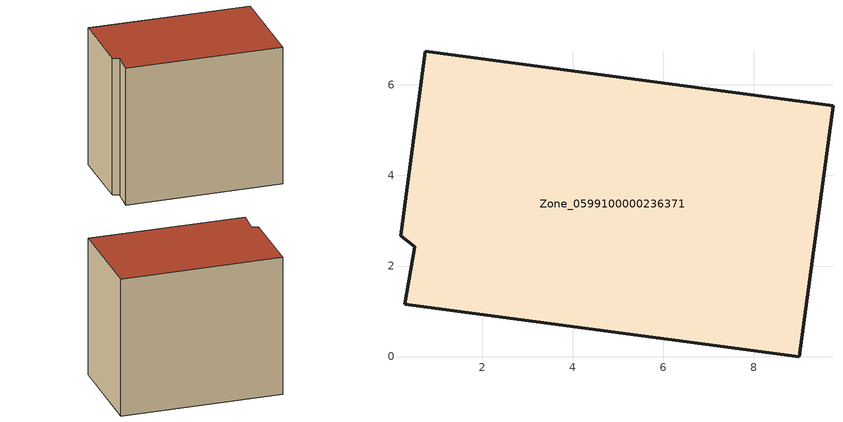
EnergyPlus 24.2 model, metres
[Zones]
Zone_0599100000236371
 floor ground (C_G): 0.29,1.16 0.52,2.42 0.2,2.67 0.74,6.74 9.75,5.54 9.01,0 z0
 wall outside (C_F): 9.01,0 9.75,5.54 0.74,6.74 0.2,2.67 0.52,2.42 0.29,1.16 9.01,0 z0:7.99
 roof outside (C_R): 0.52,2.42 0.29,1.16 9.01,0 9.75,5.54 0.74,6.74 0.2,2.67 z7.99
[BUILDING]
Pand.0599100000236371: North Axis=0; Terrain=City; Loads Convergence Tolerance Value=0.04; Temperature Convergence Tolerance Value=0.4; Solar Distribution=FullExterior; Maximum Number of Warmup Days=25; Minimum Number of Warmup Days=1
[Site:Location]
Rotterdam.The.Hague.AP_ZH_NLD Design_Conditions: Latitude=51.96; Longitude=4.45; Time Zone=1; Elevation=-4.5
[SITE:GROUNDTEMPERATURE:BUILDINGSURFACE]
18, 18, 18, 18, 18, 18, 18, 18, 18, 18, 18, 18
[MATERIAL] Thermal Absorptance=0.9; Solar Absorptance=0.7; Visible Absorptance=0.7
Name | Roughness | Thickness | Conductivity | Density | Specific Heat
G.TI.1946 | MediumSmooth | 0.15 | 1 | 540 | 1210
F.TI.1946 | Rough | 0.3 | 0.857143 | 1920 | 840
R.TI.1946 | MediumRough | 0.2 | 0.1 | 1500 | 1000
[CONSTRUCTION]
C_G: G.TI.1946
C_F: F.TI.1946
C_R: R.TI.1946
[ZONE]
Zone_0599100000236371: Type=1; Multiplier=1; Ceiling Height=Autocalculate; Volume=Autocalculate; Floor Area=autocalculate; Part of Total Floor Area=Yes
[ZONEINFILTRATION:DESIGNFLOWRATE]
Infil_Zone_0599100000236371: Zone or ZoneList or Space or SpaceList=Zone_0599100000236371; Schedule=AlwaysOn; Design Flow Rate Calculation Method=Flow/Area; Flow Rate per Floor Area=0.003; Constant Term Coefficient=1; Temperature Term Coefficient=0; Velocity Term Coefficient=0; Velocity Squared Term Coefficient=0
[HVACTEMPLATE:ZONE:IDEALLOADSAIRSYSTEM]
Zone_0599100000236371: Maximum Heating Supply Air Temperature=50; Minimum Cooling Supply Air Temperature=13; Maximum Heating Supply Air Humidity Ratio=0.0156; Minimum Cooling Supply Air Humidity Ratio=0.0077; Heating Limit=NoLimit; Cooling Limit=NoLimit; Dehumidification Control Type=ConstantSensibleHeatRatio; Cooling Sensible Heat Ratio=0.7; Dehumidification Setpoint=60; Humidification Control Type=None; Humidification Setpoint=30; Outdoor Air Method=None; Outdoor Air Flow Rate per Person=0.00944; Outdoor Air Flow Rate per Zone Floor Area=0; Outdoor Air Flow Rate per Zone=0; Demand Controlled Ventilation Type=None; Outdoor Air Economizer Type=NoEconomizer; Heat Recovery Type=None; Sensible Heat Recovery Effectiveness=0.7; Latent Heat Recovery Effectiveness=0.65
[ZONECONTROL:THERMOSTAT]
ThermostatControl_Zone_0599100000236371: Zone or ZoneList=Zone_0599100000236371; Control Type Schedule=DualSetpointControlType; Control 1=Thermostat_Zone_0599100000236371; Temperature Difference Between Cutout And Setpoint=0
[THERMOSTATSETPOINT:DUALSETPOINT]
Thermostat_Zone_0599100000236371: Heating Setpoint Temperature Schedule=HeatingSetpoint_Zone_0599100000236371; Cooling Setpoint Temperature Schedule=CoolingSetpoint_Zone_0599100000236371
[SCHEDULE:COMPACT]
HeatingSetpoint_Zone_0599100000236371: Through: 12/31, For: AllDays, Until: 24:00, 21
CoolingSetpoint_Zone_0599100000236371: Through: 12/31, For: AllDays, Until: 24:00, 24
DualSetpointControlType: Through: 12/31, For: AllDays, Until: 24:00, 4
AlwaysOn: Through: 12/31, For: AllDays, Until: 24:00, 1
